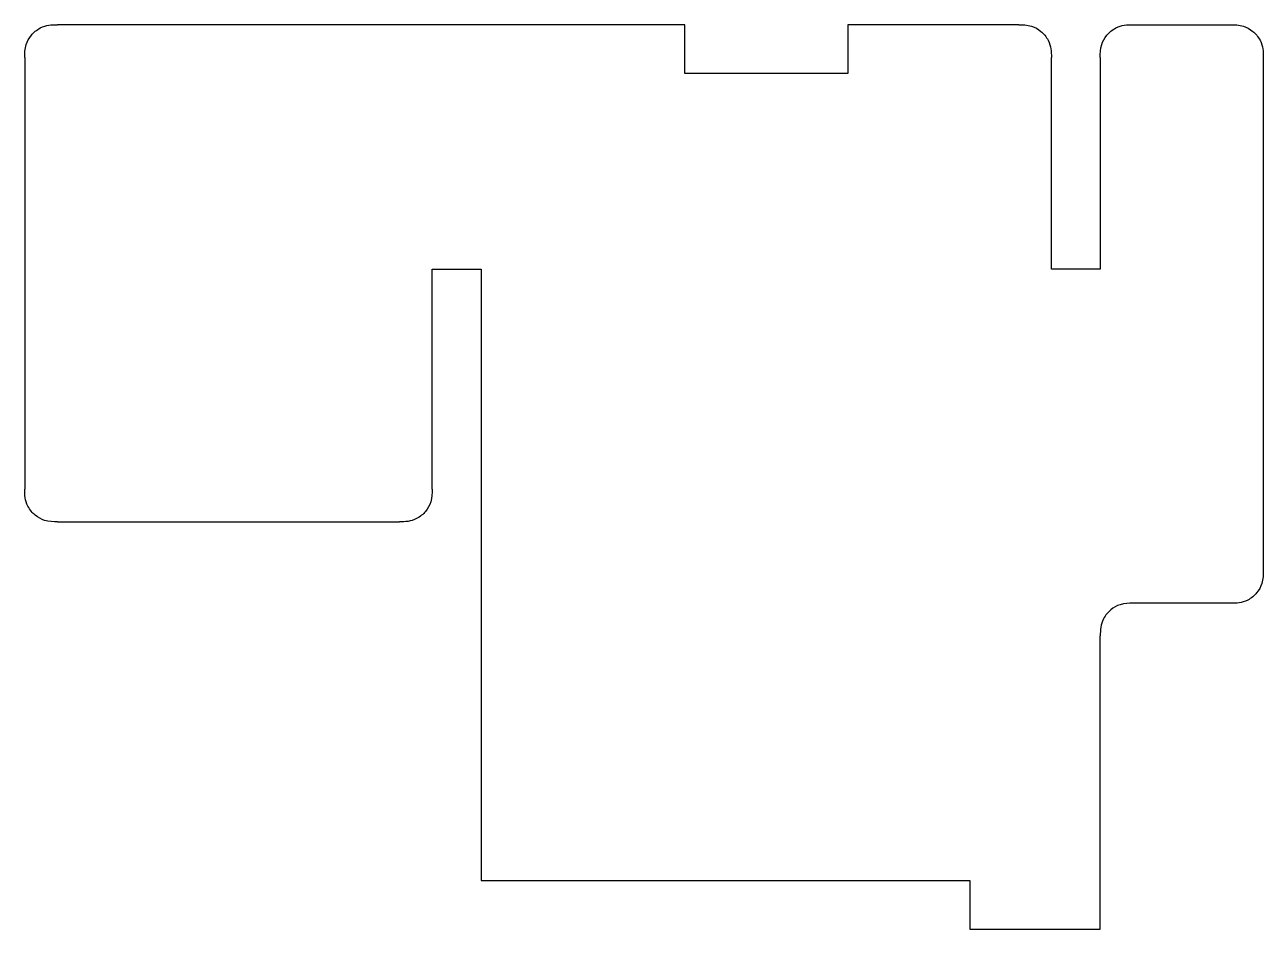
# Model space of a CAD drawing. Header units: millimetres. Extents: x -25 to 51, y 0 to 55.5.
import ezdxf

# ---------------------------------------------------------------- set-up
doc = ezdxf.new("R2010")
doc.units = ezdxf.units.MM

msp = doc.modelspace()

# ---------------------------------------------------------------- linework, layer by layer
for p, q in [((43, 55.5), (49, 55.5)), ((-25, 53.5), (-25, 27)), ((51, 53.5), (51, 22)), ((-23, 25), (-2, 25)), ((49, 20), (43, 20))]:
    msp.add_line(p, q)
for points in [[(36, 55.5), (25.5, 55.5), (25.5, 52.5), (15.5, 52.5), (15.5, 55.5), (-23, 55.5)], [(41, 53.5), (41, 40.5), (38, 40.5), (38, 53.5)], [(0, 27), (0, 40.5), (3, 40.5), (3, 3), (33, 3), (33, 0), (41, 0), (41, 18)]]:
    msp.add_lwpolyline(points)
for points in [[(-25, 53.5), (-25, 53.743), (-25, 54.003), (-24.846, 54.493), (-24.74, 54.685), (-24.456, 55.024), (-24.273, 55.186), (-23.86, 55.4), (-23.684, 55.447), (-23.345, 55.5), (-23.17, 55.5), (-23, 55.5)], [(36, 55.5), (36.243, 55.5), (36.503, 55.5), (36.993, 55.346), (37.185, 55.24), (37.524, 54.956), (37.686, 54.773), (37.9, 54.36), (37.947, 54.184), (38, 53.845), (38, 53.67), (38, 53.5)], [(41, 53.5), (41, 53.743), (41, 54.003), (41.154, 54.493), (41.26, 54.685), (41.544, 55.024), (41.727, 55.186), (42.14, 55.4), (42.316, 55.447), (42.655, 55.5), (42.83, 55.5), (43, 55.5)], [(49, 55.5), (49.243, 55.5), (49.503, 55.5), (49.993, 55.346), (50.185, 55.24), (50.524, 54.956), (50.686, 54.773), (50.9, 54.36), (50.947, 54.184), (51, 53.845), (51, 53.67), (51, 53.5)], [(-23, 25), (-23.243, 25), (-23.503, 25), (-23.993, 25.154), (-24.185, 25.26), (-24.524, 25.544), (-24.686, 25.727), (-24.9, 26.14), (-24.947, 26.316), (-25, 26.655), (-25, 26.83), (-25, 27)], [(0, 27), (0, 26.757), (0, 26.497), (-0.154, 26.007), (-0.26, 25.815), (-0.544, 25.476), (-0.727, 25.314), (-1.14, 25.1), (-1.316, 25.053), (-1.655, 25), (-1.83, 25), (-2, 25)], [(51, 22), (51, 21.757), (51, 21.497), (50.846, 21.007), (50.74, 20.815), (50.456, 20.476), (50.273, 20.314), (49.86, 20.1), (49.684, 20.053), (49.345, 20), (49.17, 20), (49, 20)], [(43, 20), (42.757, 20), (42.497, 20), (42.007, 19.846), (41.815, 19.74), (41.476, 19.456), (41.314, 19.273), (41.1, 18.86), (41.053, 18.684), (41, 18.345), (41, 18.17), (41, 18)]]:
    msp.add_open_spline(points, degree=3, knots=[0, 0, 0, 0, 0.0729016, 0.0729016, 0.1284561, 0.1284561, 0.1795688, 0.1795688, 0.2215881, 0.2215881, 0.2719873, 0.2719873, 0.2719873, 0.2719873])

doc.saveas('drawing.dxf')
